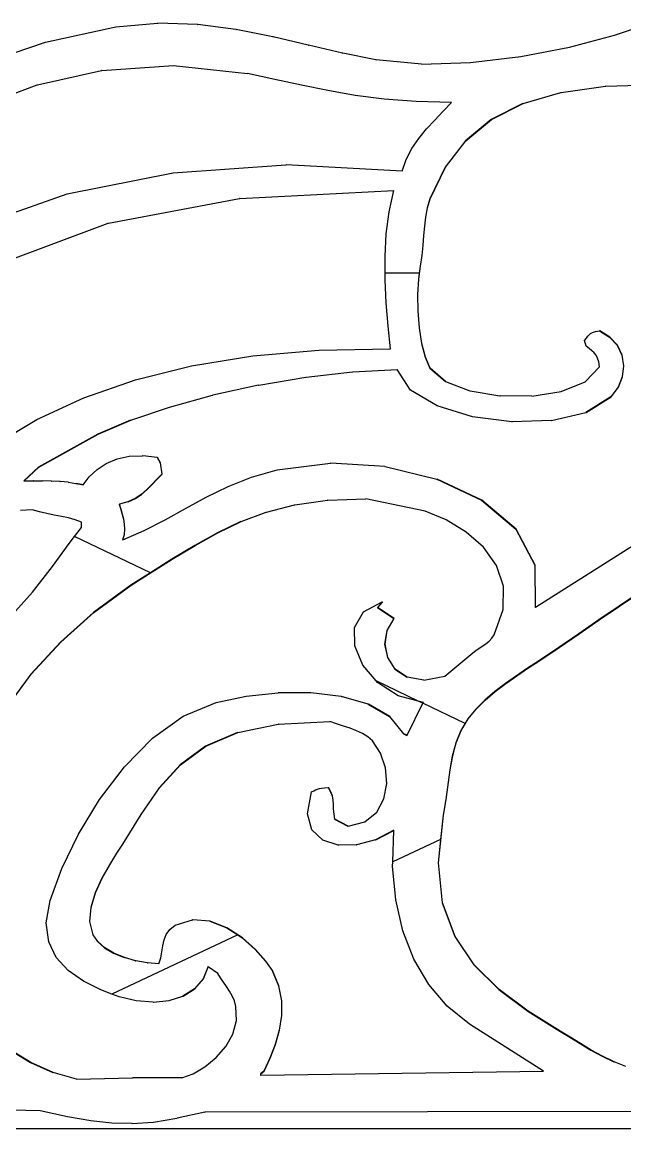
# Model space of a CAD drawing. Header units: inches. Extents: x -2812 to 9774, y -15726 to -746.
# Drawn here: x 3480.08 to 3489.17, y -9228.69 to -9212.01 of the extents above; entities that cross this region are included whole.
import ezdxf

# ---------------------------------------------------------------- set-up
doc = ezdxf.new("R2010")
doc.units = ezdxf.units.IN
doc.header["$LTSCALE"] = 17
doc.header["$MEASUREMENT"] = 0
doc.layers.add('OUTLINE', color=1, linetype='Continuous', lineweight=25)

# ---------------------------------------------------------------- blocks, each defined once
blk = doc.blocks.new('fddd')
for p, q in [((-414.998, -3275.041), (-414.371, -3274.987)), ((-414.371, -3274.987), (-414.368, -3274.987)), ((-414.366, -3274.987), (-414.368, -3274.987)), ((-413.769, -3275.006), (-414.366, -3274.987)), ((-413.769, -3275.006), (-413.765, -3275.006)), ((-413.191, -3275.08), (-413.765, -3275.006)), ((-407.478, -3275.167), (-406.886, -3274.97)), ((-416.061, -3275.269), (-414.998, -3275.041)), ((-413.191, -3275.08), (-413.186, -3275.08)), ((-412.634, -3275.19), (-413.186, -3275.08)), ((-408.159, -3275.345), (-407.478, -3275.167)), ((-417.009, -3275.596), (-416.061, -3275.269)), ((-412.634, -3275.19), (-412.629, -3275.19)), ((-412.098, -3275.315), (-412.629, -3275.19)), ((-412.098, -3275.315), (-412.093, -3275.315)), ((-411.58, -3275.438), (-412.093, -3275.315)), ((-408.894, -3275.487), (-408.159, -3275.345)), ((-411.58, -3275.438), (-411.576, -3275.438)), ((-411.08, -3275.538), (-411.576, -3275.438)), ((-409.65, -3275.578), (-408.894, -3275.487)), ((-415.211, -3275.698), (-414.13, -3275.621)), ((-414.13, -3275.621), (-413.014, -3275.746)), ((-411.08, -3275.538), (-411.075, -3275.538)), ((-410.39, -3275.601), (-411.075, -3275.538)), ((-410.39, -3275.601), (-409.65, -3275.578)), ((-416.182, -3275.916), (-415.216, -3275.698)), ((-415.211, -3275.698), (-415.216, -3275.698)), ((-412.6, -3275.834), (-413.014, -3275.746)), ((-412.201, -3275.921), (-412.6, -3275.834)), ((-417.055, -3276.244), (-416.187, -3275.916)), ((-416.187, -3275.916), (-416.182, -3275.916)), ((-411.801, -3276.002), (-412.201, -3275.921)), ((-411.389, -3276.073), (-411.801, -3276.002)), ((-408.282, -3276.031), (-407.616, -3275.937)), ((-407.611, -3275.937), (-407.616, -3275.937)), ((-407.611, -3275.937), (-406.84, -3275.912)), ((-410.951, -3276.129), (-411.389, -3276.073)), ((-410.472, -3276.167), (-410.951, -3276.129)), ((-409.939, -3276.181), (-410.472, -3276.167)), ((-410.061, -3276.313), (-409.939, -3276.181)), ((-408.855, -3276.198), (-408.287, -3276.031)), ((-408.287, -3276.031), (-408.282, -3276.031)), ((-410.187, -3276.445), (-410.061, -3276.313)), ((-408.86, -3276.198), (-409.338, -3276.439)), ((-409.333, -3276.439), (-408.855, -3276.198)), ((-408.86, -3276.198), (-408.855, -3276.198)), ((-410.312, -3276.58), (-410.187, -3276.445)), ((-409.338, -3276.439), (-409.728, -3276.757)), ((-409.723, -3276.757), (-409.333, -3276.439)), ((-409.338, -3276.439), (-409.333, -3276.439)), ((-410.429, -3276.722), (-410.312, -3276.58)), ((-410.534, -3276.873), (-410.429, -3276.722)), ((-409.728, -3276.757), (-410.034, -3277.154)), ((-410.029, -3277.154), (-409.723, -3276.757)), ((-409.728, -3276.757), (-409.723, -3276.757)), ((-410.621, -3277.038), (-410.534, -3276.873)), ((-414.137, -3277.241), (-412.435, -3277.122)), ((-412.435, -3277.122), (-412.432, -3277.122)), ((-412.43, -3277.122), (-412.432, -3277.122)), ((-410.683, -3277.218), (-412.43, -3277.122)), ((-410.683, -3277.218), (-410.621, -3277.038)), ((-410.034, -3277.154), (-410.262, -3277.633)), ((-410.257, -3277.633), (-410.029, -3277.154)), ((-410.034, -3277.154), (-410.029, -3277.154)), ((-415.733, -3277.559), (-414.137, -3277.241)), ((-413.131, -3277.629), (-410.807, -3277.509)), ((-410.878, -3277.828), (-410.807, -3277.509)), ((-417.164, -3278.061), (-415.733, -3277.559)), ((-415.109, -3277.998), (-413.136, -3277.629)), ((-413.131, -3277.629), (-413.136, -3277.629)), ((-410.262, -3277.633), (-410.303, -3277.77)), ((-410.299, -3277.77), (-410.257, -3277.633)), ((-410.262, -3277.633), (-410.257, -3277.633)), ((-410.921, -3278.161), (-410.878, -3277.828)), ((-410.303, -3277.77), (-410.33, -3277.908)), ((-410.325, -3277.908), (-410.299, -3277.77)), ((-410.303, -3277.77), (-410.299, -3277.77)), ((-416.758, -3278.614), (-415.114, -3277.998)), ((-415.114, -3277.998), (-415.109, -3277.998)), ((-410.33, -3277.908), (-410.346, -3278.046)), ((-410.342, -3278.046), (-410.325, -3277.908)), ((-410.33, -3277.908), (-410.325, -3277.908)), ((-410.94, -3278.503), (-410.921, -3278.161)), ((-410.358, -3278.188), (-410.369, -3278.334)), ((-410.364, -3278.334), (-410.353, -3278.188)), ((-410.346, -3278.046), (-410.358, -3278.188)), ((-410.358, -3278.188), (-410.353, -3278.188)), ((-410.353, -3278.188), (-410.342, -3278.046)), ((-410.346, -3278.046), (-410.342, -3278.046)), ((-410.369, -3278.334), (-410.385, -3278.487)), ((-410.38, -3278.487), (-410.364, -3278.334)), ((-410.369, -3278.334), (-410.364, -3278.334)), ((-410.94, -3278.755), (-410.94, -3278.503)), ((-410.385, -3278.487), (-410.411, -3278.649)), ((-410.406, -3278.649), (-410.38, -3278.487)), ((-410.385, -3278.487), (-410.38, -3278.487)), ((-410.432, -3278.846), (-410.406, -3278.649)), ((-410.411, -3278.649), (-410.425, -3278.755)), ((-410.411, -3278.649), (-410.406, -3278.649)), ((-410.425, -3278.755), (-410.94, -3278.755)), ((-410.939, -3278.852), (-410.94, -3278.755)), ((-410.922, -3279.202), (-410.939, -3278.852)), ((-410.437, -3278.846), (-410.449, -3279.077)), ((-410.445, -3279.077), (-410.432, -3278.846)), ((-410.425, -3278.755), (-410.437, -3278.846)), ((-410.437, -3278.846), (-410.432, -3278.846)), ((-410.449, -3279.077), (-410.445, -3279.077)), ((-410.449, -3279.077), (-410.446, -3279.325)), ((-410.441, -3279.325), (-410.445, -3279.077)), ((-410.894, -3279.551), (-410.922, -3279.202)), ((-410.446, -3279.325), (-410.441, -3279.325)), ((-410.446, -3279.325), (-410.427, -3279.576)), ((-410.422, -3279.576), (-410.441, -3279.325)), ((-410.857, -3279.893), (-410.894, -3279.551)), ((-410.427, -3279.576), (-410.422, -3279.576)), ((-410.427, -3279.576), (-410.39, -3279.813)), ((-410.385, -3279.813), (-410.422, -3279.576)), ((-407.883, -3279.704), (-407.863, -3279.681)), ((-407.863, -3279.681), (-407.84, -3279.663)), ((-407.84, -3279.663), (-407.81, -3279.648)), ((-407.81, -3279.648), (-407.767, -3279.635)), ((-407.767, -3279.635), (-407.708, -3279.624)), ((-407.708, -3279.624), (-407.707, -3279.624)), ((-407.703, -3279.624), (-407.707, -3279.624)), ((-407.707, -3279.624), (-407.553, -3279.716)), ((-407.549, -3279.716), (-407.703, -3279.624)), ((-410.39, -3279.813), (-410.385, -3279.813)), ((-410.39, -3279.813), (-410.335, -3280.02)), ((-410.331, -3280.02), (-410.385, -3279.813)), ((-407.931, -3279.769), (-407.904, -3279.733)), ((-407.906, -3279.852), (-407.931, -3279.769)), ((-407.862, -3279.891), (-407.906, -3279.852)), ((-407.904, -3279.733), (-407.883, -3279.704)), ((-407.553, -3279.716), (-407.441, -3279.84)), ((-407.553, -3279.716), (-407.549, -3279.716)), ((-407.436, -3279.84), (-407.549, -3279.716)), ((-407.441, -3279.84), (-407.371, -3279.988)), ((-407.441, -3279.84), (-407.436, -3279.84)), ((-407.366, -3279.988), (-407.436, -3279.84)), ((-413.857, -3280.151), (-412.935, -3280.001)), ((-412.935, -3280.001), (-411.936, -3279.914)), ((-411.936, -3279.914), (-410.857, -3279.893)), ((-410.335, -3280.02), (-410.331, -3280.02)), ((-410.335, -3280.02), (-410.262, -3280.184)), ((-410.257, -3280.184), (-410.331, -3280.02)), ((-407.822, -3279.925), (-407.862, -3279.891)), ((-407.787, -3279.956), (-407.822, -3279.925)), ((-407.757, -3279.991), (-407.787, -3279.956)), ((-407.734, -3280.034), (-407.757, -3279.991)), ((-407.371, -3279.988), (-407.366, -3279.988)), ((-407.371, -3279.988), (-407.345, -3280.149)), ((-407.34, -3280.149), (-407.366, -3279.988)), ((-414.705, -3280.362), (-413.857, -3280.151)), ((-410.262, -3280.184), (-410.03, -3280.387)), ((-410.262, -3280.184), (-410.257, -3280.184)), ((-410.026, -3280.387), (-410.257, -3280.184)), ((-407.922, -3280.392), (-407.708, -3280.163)), ((-407.717, -3280.09), (-407.734, -3280.034)), ((-407.708, -3280.163), (-407.717, -3280.09)), ((-407.345, -3280.149), (-407.362, -3280.314)), ((-407.358, -3280.314), (-407.34, -3280.149)), ((-407.345, -3280.149), (-407.34, -3280.149)), ((-412.842, -3280.442), (-412.135, -3280.322)), ((-412.135, -3280.322), (-412.131, -3280.322)), ((-412.131, -3280.322), (-411.431, -3280.241)), ((-411.431, -3280.241), (-411.426, -3280.241)), ((-411.426, -3280.241), (-410.758, -3280.204)), ((-410.556, -3280.515), (-410.758, -3280.204)), ((-407.362, -3280.314), (-407.425, -3280.474)), ((-407.42, -3280.474), (-407.358, -3280.314)), ((-407.362, -3280.314), (-407.358, -3280.314)), ((-415.481, -3280.633), (-414.705, -3280.362)), ((-412.847, -3280.442), (-413.536, -3280.594)), ((-412.847, -3280.442), (-412.842, -3280.442)), ((-410.154, -3280.755), (-410.556, -3280.515)), ((-410.03, -3280.387), (-410.026, -3280.387)), ((-410.026, -3280.387), (-409.66, -3280.528)), ((-408.282, -3280.538), (-407.922, -3280.392)), ((-407.425, -3280.474), (-407.534, -3280.619)), ((-407.529, -3280.619), (-407.42, -3280.474)), ((-407.425, -3280.474), (-407.42, -3280.474)), ((-416.19, -3280.961), (-415.481, -3280.633)), ((-414.188, -3280.771), (-413.541, -3280.594)), ((-413.541, -3280.594), (-413.536, -3280.594)), ((-409.66, -3280.528), (-409.655, -3280.528)), ((-409.655, -3280.528), (-409.207, -3280.603)), ((-409.207, -3280.603), (-409.202, -3280.603)), ((-408.728, -3280.608), (-409.202, -3280.603)), ((-408.728, -3280.608), (-408.282, -3280.538)), ((-407.534, -3280.619), (-407.914, -3280.853)), ((-407.909, -3280.853), (-407.529, -3280.619)), ((-407.534, -3280.619), (-407.529, -3280.619)), ((-414.772, -3280.968), (-414.192, -3280.771)), ((-414.192, -3280.771), (-414.188, -3280.771)), ((-409.622, -3280.917), (-410.154, -3280.755)), ((-408.429, -3280.975), (-407.914, -3280.853)), ((-407.914, -3280.853), (-407.909, -3280.853)), ((-416.833, -3281.345), (-416.19, -3280.961)), ((-414.777, -3280.968), (-415.271, -3281.179)), ((-415.266, -3281.179), (-414.772, -3280.968)), ((-414.777, -3280.968), (-414.772, -3280.968)), ((-409.026, -3280.993), (-409.622, -3280.917)), ((-409.026, -3280.993), (-409.021, -3280.993)), ((-408.434, -3280.975), (-409.021, -3280.993)), ((-408.434, -3280.975), (-408.429, -3280.975)), ((-415.271, -3281.179), (-416.164, -3281.677)), ((-416.159, -3281.677), (-415.266, -3281.179)), ((-415.271, -3281.179), (-415.266, -3281.179)), ((-414.981, -3281.554), (-414.799, -3281.513)), ((-414.799, -3281.513), (-414.598, -3281.505)), ((-414.598, -3281.505), (-414.596, -3281.505)), ((-414.593, -3281.505), (-414.596, -3281.505)), ((-414.378, -3281.532), (-414.593, -3281.505)), ((-416.164, -3281.677), (-416.387, -3281.884)), ((-416.382, -3281.884), (-416.159, -3281.677)), ((-416.164, -3281.677), (-416.159, -3281.677)), ((-415.283, -3281.712), (-415.143, -3281.621)), ((-415.143, -3281.621), (-414.981, -3281.554)), ((-414.378, -3281.532), (-414.373, -3281.532)), ((-414.378, -3281.532), (-414.329, -3281.615)), ((-414.324, -3281.615), (-414.373, -3281.532)), ((-414.329, -3281.615), (-414.324, -3281.615)), ((-414.329, -3281.615), (-414.304, -3281.781)), ((-414.299, -3281.781), (-414.324, -3281.615)), ((-412.568, -3281.718), (-411.764, -3281.619)), ((-411.764, -3281.619), (-411.761, -3281.619)), ((-411.759, -3281.619), (-411.761, -3281.619)), ((-410.941, -3281.669), (-411.759, -3281.619)), ((-410.941, -3281.669), (-410.936, -3281.669)), ((-410.936, -3281.669), (-410.161, -3281.859)), ((-415.493, -3281.946), (-415.401, -3281.822)), ((-415.401, -3281.822), (-415.283, -3281.712)), ((-414.38, -3281.86), (-414.455, -3281.94)), ((-414.45, -3281.94), (-414.375, -3281.86)), ((-414.304, -3281.781), (-414.38, -3281.86)), ((-414.38, -3281.86), (-414.375, -3281.86)), ((-414.375, -3281.86), (-414.299, -3281.781)), ((-414.304, -3281.781), (-414.299, -3281.781)), ((-413.307, -3281.97), (-412.955, -3281.83)), ((-412.955, -3281.83), (-412.568, -3281.718)), ((-410.161, -3281.859), (-409.483, -3282.177)), ((-410.161, -3281.859), (-410.156, -3281.859)), ((-409.478, -3282.177), (-410.156, -3281.859)), ((-416.387, -3281.884), (-416.382, -3281.884)), ((-416.382, -3281.884), (-416.246, -3281.884)), ((-416.246, -3281.884), (-416.244, -3281.884)), ((-416.241, -3281.884), (-416.244, -3281.884)), ((-416.241, -3281.884), (-416.108, -3281.884)), ((-416.108, -3281.884), (-416.103, -3281.884)), ((-415.974, -3281.887), (-416.103, -3281.884)), ((-415.974, -3281.887), (-415.969, -3281.887)), ((-415.844, -3281.894), (-415.969, -3281.887)), ((-415.844, -3281.894), (-415.839, -3281.894)), ((-415.72, -3281.906), (-415.839, -3281.894)), ((-415.72, -3281.906), (-415.715, -3281.906)), ((-415.715, -3281.906), (-415.603, -3281.923)), ((-415.603, -3281.923), (-415.598, -3281.923)), ((-415.493, -3281.946), (-415.598, -3281.923)), ((-415.598, -3281.923), (-415.494, -3281.946)), ((-415.494, -3281.946), (-415.493, -3281.946)), ((-414.532, -3282.017), (-414.616, -3282.089)), ((-414.611, -3282.089), (-414.527, -3282.017)), ((-414.455, -3281.94), (-414.532, -3282.017)), ((-414.532, -3282.017), (-414.527, -3282.017)), ((-414.527, -3282.017), (-414.45, -3281.94)), ((-414.455, -3281.94), (-414.45, -3281.94)), ((-413.635, -3282.13), (-413.307, -3281.97)), ((-414.71, -3282.151), (-414.82, -3282.202)), ((-414.815, -3282.202), (-414.705, -3282.151)), ((-414.616, -3282.089), (-414.71, -3282.151)), ((-414.71, -3282.151), (-414.705, -3282.151)), ((-414.705, -3282.151), (-414.611, -3282.089)), ((-414.616, -3282.089), (-414.611, -3282.089)), ((-413.948, -3282.301), (-413.635, -3282.13)), ((-412.299, -3282.246), (-411.808, -3282.177)), ((-411.803, -3282.177), (-411.808, -3282.177)), ((-411.803, -3282.177), (-411.228, -3282.154)), ((-410.336, -3282.341), (-411.228, -3282.154)), ((-409.483, -3282.177), (-409.478, -3282.177)), ((-409.483, -3282.177), (-408.969, -3282.612)), ((-408.964, -3282.612), (-409.478, -3282.177)), ((-416.262, -3282.32), (-416.438, -3282.332)), ((-416.151, -3282.352), (-416.262, -3282.32)), ((-416.039, -3282.378), (-416.151, -3282.352)), ((-414.948, -3282.237), (-414.944, -3282.237)), ((-414.948, -3282.237), (-414.926, -3282.314)), ((-414.82, -3282.202), (-414.944, -3282.237)), ((-414.921, -3282.314), (-414.944, -3282.237)), ((-414.926, -3282.314), (-414.921, -3282.314)), ((-414.926, -3282.314), (-414.904, -3282.389)), ((-414.899, -3282.389), (-414.921, -3282.314)), ((-414.82, -3282.202), (-414.815, -3282.202)), ((-414.257, -3282.471), (-413.948, -3282.301)), ((-413.111, -3282.499), (-412.733, -3282.356)), ((-412.733, -3282.356), (-412.729, -3282.356)), ((-412.729, -3282.356), (-412.304, -3282.246)), ((-412.304, -3282.246), (-412.299, -3282.246)), ((-410.016, -3282.473), (-410.336, -3282.341)), ((-415.927, -3282.4), (-416.039, -3282.378)), ((-415.818, -3282.421), (-415.927, -3282.4)), ((-415.712, -3282.443), (-415.818, -3282.421)), ((-415.612, -3282.471), (-415.712, -3282.443)), ((-415.519, -3282.506), (-415.612, -3282.471)), ((-415.519, -3282.589), (-415.519, -3282.506)), ((-414.904, -3282.389), (-414.899, -3282.389)), ((-414.904, -3282.389), (-414.885, -3282.463)), ((-414.88, -3282.463), (-414.899, -3282.389)), ((-414.885, -3282.463), (-414.872, -3282.538)), ((-414.885, -3282.463), (-414.88, -3282.463)), ((-414.867, -3282.538), (-414.88, -3282.463)), ((-414.57, -3282.633), (-414.257, -3282.471)), ((-413.115, -3282.499), (-413.468, -3282.669)), ((-413.463, -3282.669), (-413.111, -3282.499)), ((-413.115, -3282.499), (-413.111, -3282.499)), ((-409.715, -3282.656), (-410.016, -3282.473)), ((-415.622, -3282.722), (-415.519, -3282.589)), ((-414.876, -3282.693), (-414.899, -3282.776)), ((-414.893, -3282.774), (-414.57, -3282.633)), ((-414.893, -3282.774), (-414.871, -3282.693)), ((-414.868, -3282.614), (-414.876, -3282.693)), ((-414.876, -3282.693), (-414.871, -3282.693)), ((-414.872, -3282.538), (-414.868, -3282.614)), ((-414.872, -3282.538), (-414.867, -3282.538)), ((-414.871, -3282.693), (-414.863, -3282.614)), ((-414.868, -3282.614), (-414.863, -3282.614)), ((-414.863, -3282.614), (-414.867, -3282.538)), ((-413.468, -3282.669), (-413.808, -3282.861)), ((-413.803, -3282.861), (-413.463, -3282.669)), ((-413.468, -3282.669), (-413.463, -3282.669)), ((-409.456, -3282.885), (-409.715, -3282.656)), ((-408.969, -3282.612), (-408.679, -3283.154)), ((-408.969, -3282.612), (-408.964, -3282.612)), ((-408.674, -3283.154), (-408.964, -3282.612)), ((-408.67, -3283.789), (-406.716, -3282.548)), ((-415.955, -3283.173), (-415.704, -3282.829)), ((-415.704, -3282.829), (-415.622, -3282.722)), ((-414.477, -3283.27), (-415.622, -3282.722)), ((-414.899, -3282.776), (-414.893, -3282.774)), ((-413.808, -3282.861), (-414.155, -3283.066)), ((-414.15, -3283.066), (-413.803, -3282.861)), ((-413.808, -3282.861), (-413.803, -3282.861)), ((-409.261, -3283.158), (-409.456, -3282.885)), ((-416.258, -3283.564), (-415.955, -3283.173)), ((-414.77, -3283.459), (-414.15, -3283.066)), ((-414.155, -3283.066), (-414.477, -3283.27)), ((-414.155, -3283.066), (-414.15, -3283.066)), ((-409.154, -3283.471), (-409.261, -3283.158)), ((-408.679, -3283.154), (-408.675, -3283.792)), ((-408.679, -3283.154), (-408.674, -3283.154)), ((-408.67, -3283.789), (-408.674, -3283.154)), ((-414.477, -3283.27), (-414.775, -3283.459)), ((-414.775, -3283.459), (-415.335, -3283.871)), ((-415.33, -3283.871), (-414.77, -3283.459)), ((-414.775, -3283.459), (-414.77, -3283.459)), ((-409.158, -3283.822), (-409.154, -3283.471)), ((-416.6, -3283.943), (-416.258, -3283.564)), ((-407.101, -3283.565), (-407.41, -3283.771)), ((-407.405, -3283.771), (-407.097, -3283.565)), ((-411.398, -3284.093), (-411.265, -3283.86)), ((-411.265, -3283.86), (-410.981, -3283.709)), ((-410.985, -3283.714), (-411.055, -3283.792)), ((-411.055, -3283.792), (-411.051, -3283.792)), ((-411.055, -3283.792), (-410.807, -3283.958)), ((-411.051, -3283.792), (-410.976, -3283.709)), ((-410.803, -3283.958), (-411.051, -3283.792)), ((-410.976, -3283.709), (-410.985, -3283.714)), ((-410.981, -3283.709), (-410.985, -3283.714)), ((-410.981, -3283.709), (-410.976, -3283.709)), ((-409.295, -3284.207), (-409.158, -3283.822)), ((-408.675, -3283.792), (-408.67, -3283.789)), ((-407.41, -3283.771), (-407.715, -3283.979)), ((-407.71, -3283.979), (-407.405, -3283.771)), ((-407.41, -3283.771), (-407.405, -3283.771)), ((-415.335, -3283.871), (-415.836, -3284.314)), ((-415.831, -3284.314), (-415.33, -3283.871)), ((-415.335, -3283.871), (-415.33, -3283.871)), ((-410.807, -3283.958), (-410.914, -3284.139)), ((-410.909, -3284.139), (-410.803, -3283.958)), ((-410.807, -3283.958), (-410.803, -3283.958)), ((-407.715, -3283.979), (-408.018, -3284.188)), ((-408.014, -3284.188), (-407.71, -3283.979)), ((-407.715, -3283.979), (-407.71, -3283.979)), ((-411.396, -3284.372), (-411.398, -3284.093)), ((-410.914, -3284.139), (-410.945, -3284.344)), ((-410.941, -3284.344), (-410.909, -3284.139)), ((-410.914, -3284.139), (-410.909, -3284.139)), ((-408.018, -3284.188), (-408.321, -3284.396)), ((-408.316, -3284.396), (-408.014, -3284.188)), ((-408.018, -3284.188), (-408.014, -3284.188)), ((-415.836, -3284.314), (-416.281, -3284.799)), ((-416.276, -3284.799), (-415.831, -3284.314)), ((-415.836, -3284.314), (-415.831, -3284.314)), ((-410.945, -3284.344), (-410.941, -3284.344)), ((-410.945, -3284.344), (-410.904, -3284.546)), ((-410.899, -3284.546), (-410.941, -3284.344)), ((-409.466, -3284.372), (-409.415, -3284.337)), ((-409.415, -3284.337), (-409.368, -3284.299)), ((-409.368, -3284.299), (-409.327, -3284.256)), ((-409.327, -3284.256), (-409.295, -3284.207)), ((-411.275, -3284.661), (-411.396, -3284.372)), ((-410.039, -3284.829), (-409.617, -3284.477)), ((-409.617, -3284.477), (-409.569, -3284.44)), ((-409.569, -3284.44), (-409.518, -3284.406)), ((-409.518, -3284.406), (-409.466, -3284.372)), ((-408.321, -3284.396), (-408.625, -3284.601)), ((-408.62, -3284.601), (-408.316, -3284.396)), ((-408.321, -3284.396), (-408.316, -3284.396)), ((-411.071, -3284.9), (-411.275, -3284.661)), ((-410.904, -3284.546), (-410.791, -3284.721)), ((-410.904, -3284.546), (-410.899, -3284.546)), ((-410.786, -3284.721), (-410.899, -3284.546)), ((-408.625, -3284.601), (-408.789, -3284.71)), ((-408.784, -3284.71), (-408.62, -3284.601)), ((-408.625, -3284.601), (-408.62, -3284.601)), ((-416.281, -3284.799), (-416.673, -3285.337)), ((-416.668, -3285.337), (-416.276, -3284.799)), ((-416.281, -3284.799), (-416.276, -3284.799)), ((-410.791, -3284.721), (-410.786, -3284.721)), ((-410.791, -3284.721), (-410.608, -3284.844)), ((-410.604, -3284.844), (-410.786, -3284.721)), ((-410.608, -3284.844), (-410.604, -3284.844)), ((-410.357, -3284.888), (-410.604, -3284.844)), ((-410.357, -3284.888), (-410.039, -3284.829)), ((-408.956, -3284.822), (-409.122, -3284.94)), ((-409.117, -3284.94), (-408.951, -3284.822)), ((-408.789, -3284.71), (-408.956, -3284.822)), ((-408.956, -3284.822), (-408.951, -3284.822)), ((-408.951, -3284.822), (-408.784, -3284.71)), ((-408.789, -3284.71), (-408.784, -3284.71)), ((-411.052, -3284.923), (-411.071, -3284.9)), ((-410.439, -3285.203), (-411.071, -3284.9)), ((-410.742, -3285.123), (-411.052, -3284.923)), ((-409.122, -3284.94), (-409.283, -3285.062)), ((-409.278, -3285.062), (-409.117, -3284.94)), ((-409.122, -3284.94), (-409.117, -3284.94)), ((-413.485, -3285.223), (-413.033, -3285.131)), ((-413.033, -3285.131), (-412.549, -3285.081)), ((-412.057, -3285.079), (-412.549, -3285.081)), ((-411.6, -3285.133), (-412.057, -3285.079)), ((-411.6, -3285.133), (-411.595, -3285.133)), ((-411.193, -3285.25), (-411.595, -3285.133)), ((-410.439, -3285.203), (-410.742, -3285.123)), ((-409.434, -3285.192), (-409.572, -3285.328)), ((-409.567, -3285.328), (-409.43, -3285.192)), ((-409.283, -3285.062), (-409.434, -3285.192)), ((-409.434, -3285.192), (-409.43, -3285.192)), ((-409.43, -3285.192), (-409.278, -3285.062)), ((-409.283, -3285.062), (-409.278, -3285.062)), ((-413.982, -3285.43), (-413.485, -3285.223)), ((-411.193, -3285.25), (-411.188, -3285.25)), ((-411.193, -3285.25), (-410.87, -3285.436)), ((-410.865, -3285.436), (-411.188, -3285.25)), ((-410.608, -3285.719), (-410.368, -3285.237)), ((-410.361, -3285.223), (-410.439, -3285.203)), ((-410.368, -3285.237), (-410.439, -3285.203)), ((-410.368, -3285.237), (-410.361, -3285.223)), ((-409.733, -3285.54), (-410.368, -3285.237)), ((-409.572, -3285.328), (-409.691, -3285.472)), ((-409.687, -3285.472), (-409.567, -3285.328)), ((-409.572, -3285.328), (-409.567, -3285.328)), ((-414.446, -3285.765), (-413.982, -3285.43)), ((-412.545, -3285.55), (-411.774, -3285.514)), ((-411.67, -3285.549), (-411.774, -3285.514)), ((-410.87, -3285.436), (-410.865, -3285.436)), ((-410.87, -3285.436), (-410.659, -3285.7)), ((-410.654, -3285.7), (-410.865, -3285.436)), ((-409.793, -3285.647), (-409.687, -3285.472)), ((-409.691, -3285.472), (-409.733, -3285.54)), ((-409.691, -3285.472), (-409.687, -3285.472)), ((-413.163, -3285.676), (-413.645, -3285.885)), ((-413.641, -3285.885), (-413.158, -3285.676)), ((-413.163, -3285.676), (-413.158, -3285.676)), ((-413.158, -3285.676), (-412.55, -3285.55)), ((-412.545, -3285.55), (-412.55, -3285.55)), ((-411.566, -3285.582), (-411.67, -3285.549)), ((-411.466, -3285.614), (-411.566, -3285.582)), ((-411.37, -3285.65), (-411.466, -3285.614)), ((-411.281, -3285.691), (-411.37, -3285.65)), ((-411.2, -3285.741), (-411.281, -3285.691)), ((-409.798, -3285.647), (-409.872, -3285.833)), ((-409.868, -3285.833), (-409.793, -3285.647)), ((-409.733, -3285.54), (-409.798, -3285.647)), ((-409.798, -3285.647), (-409.793, -3285.647)), ((-414.869, -3286.194), (-414.446, -3285.765)), ((-411.13, -3285.804), (-411.2, -3285.741)), ((-411.007, -3285.987), (-411.13, -3285.804)), ((-410.659, -3285.7), (-410.654, -3285.7)), ((-410.659, -3285.7), (-410.609, -3285.721)), ((-410.608, -3285.719), (-410.654, -3285.7)), ((-410.609, -3285.721), (-410.608, -3285.719)), ((-409.872, -3285.833), (-409.924, -3286.03)), ((-409.92, -3286.03), (-409.868, -3285.833)), ((-409.872, -3285.833), (-409.868, -3285.833)), ((-413.645, -3285.885), (-414.028, -3286.167)), ((-414.024, -3286.167), (-413.641, -3285.885)), ((-413.645, -3285.885), (-413.641, -3285.885)), ((-410.933, -3286.21), (-411.007, -3285.987)), ((-409.924, -3286.03), (-409.961, -3286.238)), ((-409.956, -3286.238), (-409.92, -3286.03)), ((-409.924, -3286.03), (-409.92, -3286.03)), ((-415.244, -3286.687), (-414.869, -3286.194)), ((-414.028, -3286.167), (-414.344, -3286.512)), ((-414.339, -3286.512), (-414.024, -3286.167)), ((-414.028, -3286.167), (-414.024, -3286.167)), ((-410.915, -3286.448), (-410.933, -3286.21)), ((-409.961, -3286.238), (-410.023, -3286.685)), ((-410.018, -3286.685), (-409.956, -3286.238)), ((-409.961, -3286.238), (-409.956, -3286.238)), ((-414.344, -3286.512), (-414.623, -3286.913)), ((-414.619, -3286.913), (-414.339, -3286.512)), ((-414.344, -3286.512), (-414.339, -3286.512)), ((-411.987, -3286.542), (-411.96, -3286.531)), ((-411.96, -3286.531), (-411.93, -3286.523)), ((-411.93, -3286.523), (-411.896, -3286.516)), ((-411.896, -3286.516), (-411.853, -3286.512)), ((-411.853, -3286.512), (-411.799, -3286.509)), ((-411.799, -3286.509), (-411.794, -3286.509)), ((-411.799, -3286.509), (-411.76, -3286.57)), ((-411.756, -3286.57), (-411.794, -3286.509)), ((-410.957, -3286.678), (-410.915, -3286.448)), ((-415.561, -3287.208), (-415.244, -3286.687)), ((-412.107, -3286.903), (-412.047, -3286.571)), ((-412.047, -3286.571), (-412.015, -3286.555)), ((-412.015, -3286.555), (-411.987, -3286.542)), ((-411.76, -3286.57), (-411.756, -3286.57)), ((-411.76, -3286.57), (-411.738, -3286.633)), ((-411.733, -3286.633), (-411.756, -3286.57)), ((-411.738, -3286.633), (-411.727, -3286.698)), ((-411.738, -3286.633), (-411.733, -3286.633)), ((-411.722, -3286.698), (-411.733, -3286.633)), ((-411.727, -3286.698), (-411.722, -3286.698)), ((-411.727, -3286.698), (-411.722, -3286.765)), ((-411.718, -3286.765), (-411.722, -3286.698)), ((-411.065, -3286.878), (-410.957, -3286.678)), ((-410.023, -3286.685), (-410.063, -3286.924)), ((-410.059, -3286.924), (-410.018, -3286.685)), ((-410.023, -3286.685), (-410.018, -3286.685)), ((-411.722, -3286.765), (-411.718, -3286.765)), ((-411.722, -3286.765), (-411.72, -3286.835)), ((-411.72, -3286.835), (-411.714, -3286.908)), ((-411.72, -3286.835), (-411.715, -3286.835)), ((-411.715, -3286.835), (-411.718, -3286.765)), ((-411.709, -3286.908), (-411.715, -3286.835)), ((-414.623, -3286.913), (-414.899, -3287.359)), ((-414.894, -3287.359), (-414.619, -3286.913)), ((-414.623, -3286.913), (-414.619, -3286.913)), ((-412.042, -3287.144), (-412.107, -3286.903)), ((-411.714, -3286.908), (-411.7, -3286.986)), ((-411.714, -3286.908), (-411.709, -3286.908)), ((-411.695, -3286.986), (-411.709, -3286.908)), ((-411.7, -3286.986), (-411.502, -3287.09)), ((-411.7, -3286.986), (-411.695, -3286.986)), ((-411.498, -3287.089), (-411.695, -3286.986)), ((-411.498, -3287.089), (-411.245, -3287.023)), ((-411.245, -3287.023), (-411.065, -3286.878)), ((-410.136, -3287.642), (-410.059, -3286.924)), ((-410.063, -3286.924), (-410.103, -3287.289)), ((-410.063, -3286.924), (-410.059, -3286.924)), ((-411.88, -3287.3), (-412.042, -3287.144)), ((-411.502, -3287.09), (-411.498, -3287.089)), ((-410.807, -3287.152), (-411.085, -3287.296)), ((-411.08, -3287.296), (-410.807, -3287.154)), ((-410.823, -3287.628), (-410.807, -3287.154)), ((-410.807, -3287.154), (-410.807, -3287.152)), ((-415.812, -3287.727), (-415.561, -3287.208)), ((-414.899, -3287.359), (-414.987, -3287.497)), ((-414.982, -3287.497), (-414.894, -3287.359)), ((-414.899, -3287.359), (-414.894, -3287.359)), ((-411.649, -3287.375), (-411.88, -3287.3)), ((-411.085, -3287.296), (-411.37, -3287.372)), ((-411.085, -3287.296), (-411.08, -3287.296)), ((-410.103, -3287.289), (-410.823, -3287.628)), ((-410.103, -3287.289), (-410.141, -3287.642)), ((-414.987, -3287.497), (-415.097, -3287.673)), ((-415.092, -3287.673), (-414.982, -3287.497)), ((-414.987, -3287.497), (-414.982, -3287.497)), ((-411.649, -3287.375), (-411.644, -3287.375)), ((-411.375, -3287.372), (-411.644, -3287.375)), ((-411.375, -3287.372), (-411.37, -3287.372)), ((-415.097, -3287.673), (-415.21, -3287.874)), ((-415.206, -3287.874), (-415.092, -3287.673)), ((-415.097, -3287.673), (-415.092, -3287.673)), ((-410.825, -3287.691), (-410.823, -3287.628)), ((-410.779, -3288.198), (-410.825, -3287.691)), ((-410.141, -3287.642), (-410.136, -3287.642)), ((-410.141, -3287.642), (-410.076, -3288.246)), ((-410.071, -3288.246), (-410.136, -3287.642)), ((-415.99, -3288.209), (-415.812, -3287.727)), ((-415.21, -3287.874), (-415.31, -3288.092)), ((-415.306, -3288.092), (-415.206, -3287.874)), ((-415.21, -3287.874), (-415.206, -3287.874)), ((-415.31, -3288.092), (-415.378, -3288.313)), ((-415.373, -3288.313), (-415.306, -3288.092)), ((-415.31, -3288.092), (-415.306, -3288.092)), ((-410.672, -3288.668), (-410.779, -3288.198)), ((-416.049, -3288.547), (-415.99, -3288.209)), ((-415.378, -3288.313), (-415.396, -3288.529)), ((-415.391, -3288.529), (-415.373, -3288.313)), ((-415.378, -3288.313), (-415.373, -3288.313)), ((-410.076, -3288.246), (-410.071, -3288.246)), ((-410.076, -3288.246), (-409.889, -3288.753)), ((-409.884, -3288.753), (-410.071, -3288.246)), ((-415.396, -3288.529), (-415.391, -3288.529)), ((-415.396, -3288.529), (-415.345, -3288.728)), ((-415.34, -3288.728), (-415.391, -3288.529)), ((-414.105, -3288.583), (-413.844, -3288.499)), ((-413.844, -3288.499), (-413.84, -3288.499)), ((-413.84, -3288.499), (-413.841, -3288.499)), ((-413.581, -3288.52), (-413.84, -3288.499)), ((-413.581, -3288.52), (-413.328, -3288.62)), ((-413.581, -3288.52), (-413.577, -3288.52)), ((-413.323, -3288.62), (-413.577, -3288.52)), ((-416.012, -3288.832), (-416.049, -3288.547)), ((-414.239, -3288.721), (-414.187, -3288.646)), ((-414.187, -3288.646), (-414.105, -3288.583)), ((-413.328, -3288.62), (-413.323, -3288.62)), ((-413.328, -3288.62), (-413.162, -3288.728)), ((-413.091, -3288.772), (-413.323, -3288.62)), ((-410.505, -3289.096), (-410.672, -3288.668)), ((-415.897, -3289.07), (-416.012, -3288.832)), ((-415.345, -3288.728), (-415.34, -3288.728)), ((-415.345, -3288.728), (-415.278, -3288.829)), ((-415.273, -3288.829), (-415.34, -3288.728)), ((-415.278, -3288.829), (-415.273, -3288.829)), ((-415.278, -3288.829), (-415.17, -3288.921)), ((-415.166, -3288.921), (-415.273, -3288.829)), ((-413.162, -3288.728), (-415.058, -3289.62)), ((-414.289, -3288.893), (-414.27, -3288.804)), ((-414.27, -3288.804), (-414.239, -3288.721)), ((-413.162, -3288.728), (-413.096, -3288.772)), ((-413.096, -3288.772), (-413.091, -3288.772)), ((-413.096, -3288.772), (-412.896, -3288.948)), ((-412.892, -3288.948), (-413.091, -3288.772)), ((-409.889, -3288.753), (-409.884, -3288.753)), ((-409.889, -3288.753), (-409.599, -3289.182)), ((-409.594, -3289.182), (-409.884, -3288.753)), ((-415.17, -3288.921), (-415.033, -3289.002)), ((-415.17, -3288.921), (-415.166, -3288.921)), ((-415.028, -3289.002), (-415.166, -3288.921)), ((-415.033, -3289.002), (-415.028, -3289.002)), ((-415.033, -3289.002), (-414.873, -3289.069)), ((-414.868, -3289.069), (-415.028, -3289.002)), ((-414.322, -3289.076), (-414.304, -3288.985)), ((-414.304, -3288.985), (-414.289, -3288.893)), ((-412.896, -3288.948), (-412.892, -3288.948)), ((-412.896, -3288.948), (-412.741, -3289.122)), ((-412.737, -3289.122), (-412.892, -3288.948)), ((-415.718, -3289.267), (-415.897, -3289.07)), ((-414.873, -3289.069), (-414.868, -3289.069)), ((-414.701, -3289.119), (-414.868, -3289.069)), ((-414.701, -3289.119), (-414.696, -3289.119)), ((-414.525, -3289.152), (-414.696, -3289.119)), ((-414.525, -3289.152), (-414.52, -3289.152)), ((-414.353, -3289.163), (-414.52, -3289.152)), ((-414.353, -3289.163), (-414.322, -3289.076)), ((-412.741, -3289.122), (-412.642, -3289.267)), ((-412.741, -3289.122), (-412.737, -3289.122)), ((-412.638, -3289.267), (-412.737, -3289.122)), ((-410.281, -3289.477), (-410.505, -3289.096)), ((-409.599, -3289.182), (-409.594, -3289.182)), ((-409.599, -3289.182), (-409.225, -3289.55)), ((-409.22, -3289.55), (-409.594, -3289.182)), ((-415.489, -3289.427), (-415.718, -3289.267)), ((-413.609, -3289.205), (-413.681, -3289.393)), ((-413.677, -3289.393), (-413.606, -3289.208)), ((-413.606, -3289.208), (-413.609, -3289.205)), ((-413.461, -3289.309), (-413.606, -3289.208)), ((-413.42, -3289.376), (-413.461, -3289.309)), ((-412.642, -3289.267), (-412.638, -3289.267)), ((-412.642, -3289.267), (-412.546, -3289.494)), ((-412.541, -3289.494), (-412.638, -3289.267)), ((-415.228, -3289.557), (-415.489, -3289.427)), ((-413.681, -3289.393), (-413.811, -3289.541)), ((-413.806, -3289.541), (-413.677, -3289.393)), ((-413.681, -3289.393), (-413.677, -3289.393)), ((-413.375, -3289.441), (-413.42, -3289.376)), ((-413.33, -3289.507), (-413.375, -3289.441)), ((-413.286, -3289.575), (-413.33, -3289.507)), ((-412.546, -3289.494), (-412.541, -3289.494)), ((-412.546, -3289.494), (-412.501, -3289.721)), ((-412.496, -3289.721), (-412.541, -3289.494)), ((-410.001, -3289.805), (-410.281, -3289.477)), ((-415.058, -3289.62), (-415.228, -3289.557)), ((-414.948, -3289.661), (-415.058, -3289.62)), ((-414.691, -3289.723), (-414.948, -3289.661)), ((-414.195, -3289.717), (-413.987, -3289.65)), ((-413.811, -3289.541), (-413.987, -3289.65)), ((-413.987, -3289.65), (-413.982, -3289.65)), ((-413.982, -3289.65), (-413.806, -3289.541)), ((-413.811, -3289.541), (-413.806, -3289.541)), ((-413.246, -3289.646), (-413.286, -3289.575)), ((-413.212, -3289.722), (-413.246, -3289.646)), ((-409.225, -3289.55), (-409.22, -3289.55)), ((-409.225, -3289.55), (-408.787, -3289.877)), ((-408.782, -3289.877), (-409.22, -3289.55)), ((-414.438, -3289.742), (-414.691, -3289.723)), ((-414.438, -3289.742), (-414.436, -3289.741)), ((-414.436, -3289.741), (-414.433, -3289.742)), ((-414.433, -3289.742), (-414.2, -3289.717)), ((-414.2, -3289.717), (-414.195, -3289.717)), ((-413.188, -3289.806), (-413.212, -3289.722)), ((-413.179, -3290.019), (-413.188, -3289.806)), ((-412.501, -3289.721), (-412.5, -3289.946)), ((-412.501, -3289.721), (-412.496, -3289.721)), ((-412.495, -3289.946), (-412.496, -3289.721)), ((-409.667, -3290.076), (-410.001, -3289.805)), ((-413.235, -3290.223), (-413.179, -3290.019)), ((-412.5, -3289.946), (-412.534, -3290.167)), ((-412.529, -3290.167), (-412.495, -3289.946)), ((-412.5, -3289.946), (-412.495, -3289.946)), ((-408.787, -3289.877), (-408.782, -3289.877)), ((-408.787, -3289.877), (-408.303, -3290.18)), ((-408.298, -3290.18), (-408.782, -3289.877)), ((-412.534, -3290.167), (-412.595, -3290.381)), ((-412.59, -3290.381), (-412.529, -3290.167)), ((-412.534, -3290.167), (-412.529, -3290.167)), ((-408.551, -3290.781), (-409.667, -3290.076)), ((-409.661, -3290.077), (-409.659, -3290.078)), ((-408.303, -3290.18), (-408.298, -3290.18)), ((-408.303, -3290.18), (-408.153, -3290.271)), ((-408.148, -3290.271), (-408.298, -3290.18)), ((-413.342, -3290.412), (-413.235, -3290.223)), ((-408.153, -3290.271), (-408.148, -3290.271)), ((-408.153, -3290.271), (-407.997, -3290.368)), ((-407.993, -3290.368), (-408.148, -3290.271)), ((-407.997, -3290.368), (-407.993, -3290.368)), ((-407.997, -3290.368), (-407.836, -3290.465)), ((-407.831, -3290.465), (-407.993, -3290.368)), ((-416.6, -3290.459), (-416.286, -3290.653)), ((-416.281, -3290.653), (-416.595, -3290.459)), ((-413.487, -3290.579), (-413.342, -3290.412)), ((-412.595, -3290.381), (-412.675, -3290.587)), ((-412.67, -3290.587), (-412.59, -3290.381)), ((-412.595, -3290.381), (-412.59, -3290.381)), ((-407.836, -3290.465), (-407.831, -3290.465)), ((-407.836, -3290.465), (-407.667, -3290.557)), ((-407.662, -3290.557), (-407.831, -3290.465)), ((-416.286, -3290.653), (-416.281, -3290.653)), ((-416.286, -3290.653), (-415.948, -3290.805)), ((-415.943, -3290.805), (-416.281, -3290.653)), ((-413.655, -3290.718), (-413.487, -3290.579)), ((-412.675, -3290.587), (-412.766, -3290.781)), ((-412.762, -3290.781), (-412.67, -3290.587)), ((-412.675, -3290.587), (-412.67, -3290.587)), ((-407.667, -3290.557), (-407.662, -3290.557)), ((-407.667, -3290.557), (-407.491, -3290.641)), ((-407.486, -3290.641), (-407.662, -3290.557)), ((-407.491, -3290.641), (-407.486, -3290.641)), ((-407.306, -3290.71), (-407.486, -3290.641)), ((-415.948, -3290.805), (-415.943, -3290.805)), ((-415.593, -3290.905), (-415.943, -3290.805)), ((-414.006, -3290.885), (-413.833, -3290.822)), ((-413.833, -3290.822), (-413.655, -3290.718)), ((-412.766, -3290.781), (-412.816, -3290.823)), ((-412.816, -3290.823), (-412.816, -3290.843)), ((-412.816, -3290.823), (-412.811, -3290.823)), ((-412.816, -3290.843), (-412.811, -3290.843)), ((-412.811, -3290.823), (-412.762, -3290.781)), ((-412.811, -3290.843), (-408.551, -3290.781)), ((-412.811, -3290.843), (-412.811, -3290.823)), ((-412.766, -3290.781), (-412.762, -3290.781)), ((-415.593, -3290.905), (-414.75, -3290.885)), ((-414.006, -3290.885), (-414.75, -3290.885)), ((-416.139, -3291.382), (-417.8, -3291.341)), ((-415.728, -3291.47), (-416.139, -3291.382)), ((-415.377, -3291.532), (-415.728, -3291.47)), ((-415.061, -3291.568), (-415.377, -3291.532)), ((-414.432, -3291.55), (-414.079, -3291.493)), ((-414.079, -3291.493), (-414.075, -3291.493)), ((-413.659, -3291.403), (-414.075, -3291.493)), ((-413.659, -3291.403), (-413.654, -3291.403)), ((-402.996, -3291.382), (-413.654, -3291.403)), ((-402.11, -3291.653), (-418.585, -3291.653)), ((-414.756, -3291.574), (-415.061, -3291.568)), ((-414.756, -3291.574), (-414.755, -3291.574)), ((-414.755, -3291.574), (-414.751, -3291.574)), ((-414.751, -3291.574), (-414.437, -3291.55)), ((-414.437, -3291.55), (-414.432, -3291.55))]:
    blk.add_line(p, q)

msp = doc.modelspace()

# ---------------------------------------------------------------- block references
at = {"layer": 'OUTLINE'}
msp.add_blockref('fddd', (3896.495, -5937.038), dxfattribs=at)

doc.saveas('drawing.dxf')
